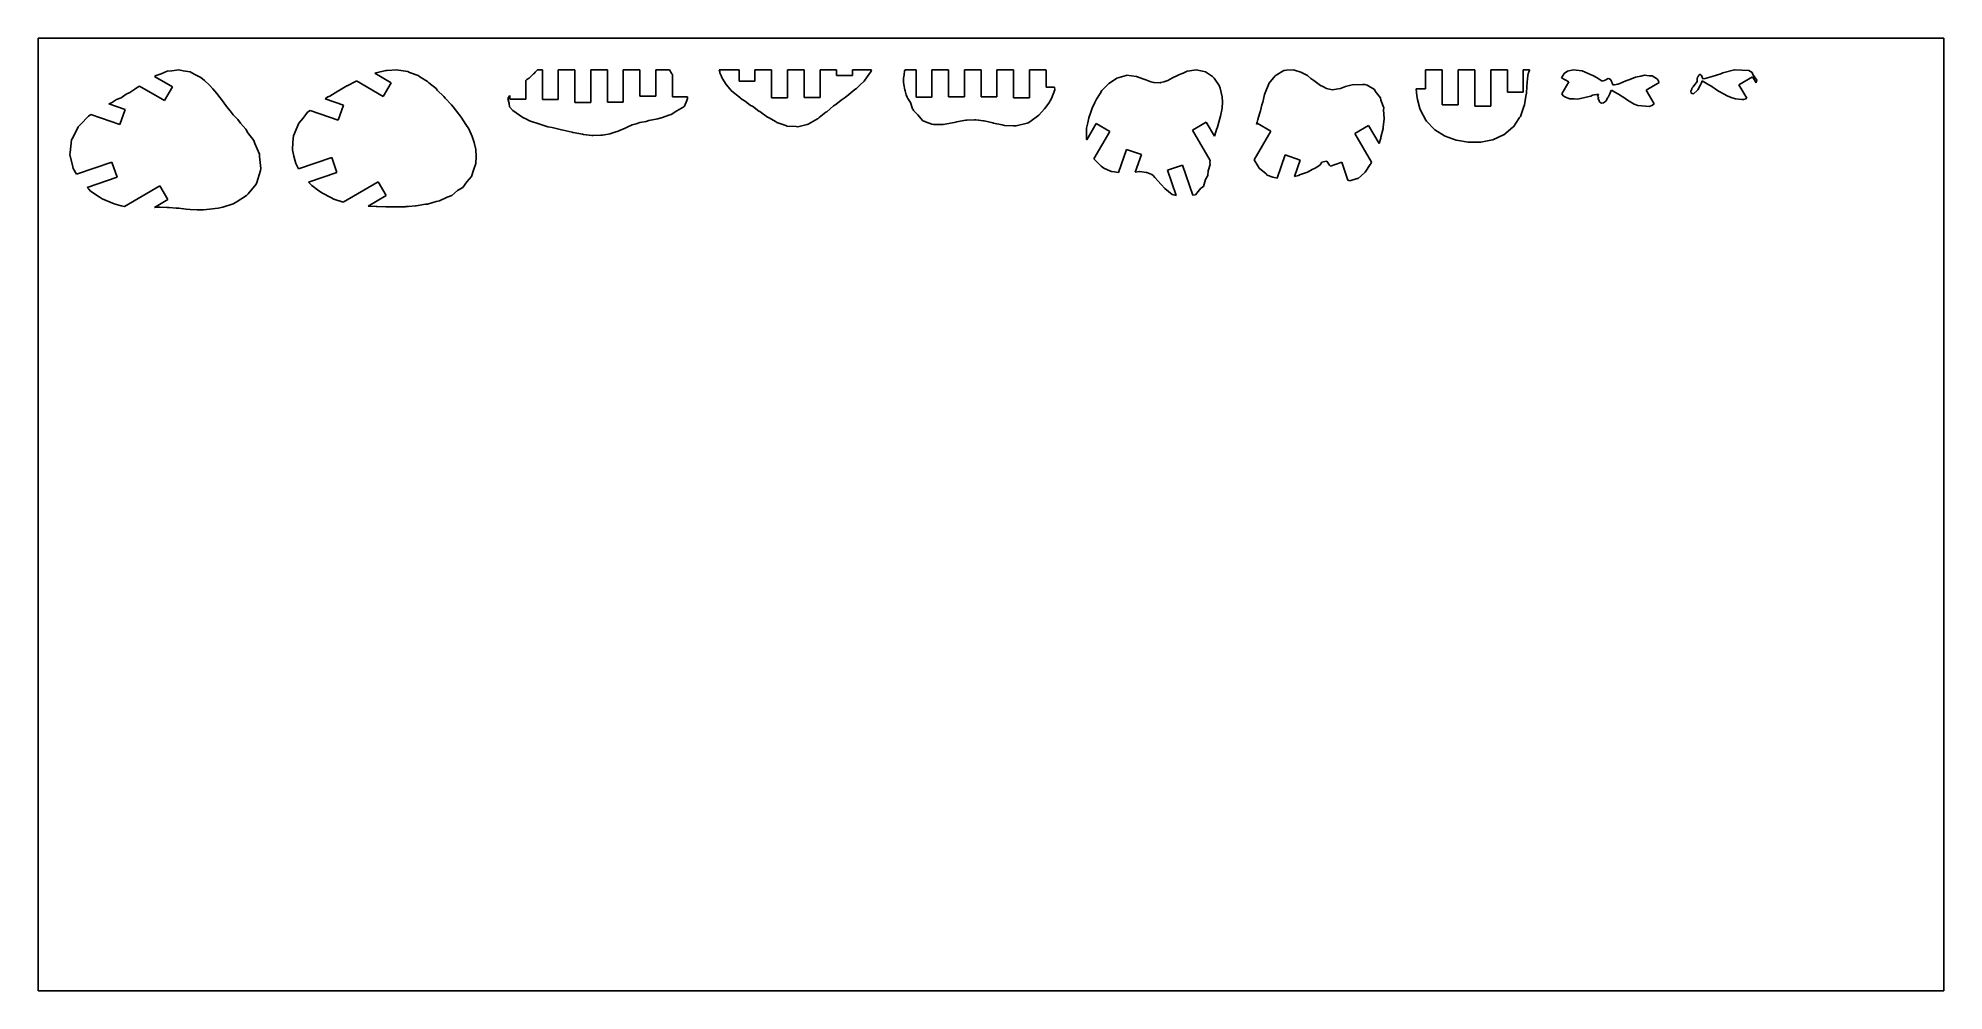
# Model space of a CAD drawing. Header units: metres. Extents: x 0 to 600, y 0 to 300.
import ezdxf

# ---------------------------------------------------------------- set-up
doc = ezdxf.new("R2010")
doc.units = ezdxf.units.M

msp = doc.modelspace()

# ---------------------------------------------------------------- linework, layer by layer
at = {"layer": 'C-1'}
for p, q in [((272.414718, 287.395724), (272.638756, 288.43707)), ((272.638756, 288.43707), (272.775157, 289.650903)), ((272.775157, 289.650903), (272.928613, 290)), ((272.928613, 290), (276.395522, 290)), ((276.395522, 290), (276.395522, 281.4572)), ((281.395522, 281.4572), (281.395522, 290)), ((281.395522, 290), (286.633233, 290)), ((286.633233, 290), (286.633233, 281.535655)), ((291.633233, 281.535655), (291.633233, 290)), ((291.633233, 290), (296.870944, 290)), ((296.870944, 290), (296.870944, 281.504851)), ((301.870944, 281.504851), (301.870944, 290)), ((301.870944, 290), (307.108655, 290)), ((307.108655, 290), (307.108655, 281.201403)), ((312.108655, 281.201403), (312.108655, 290)), ((312.108655, 290), (317.313897, 290)), ((317.313897, 290), (317.346366, 289.942035)), ((317.346366, 289.942035), (317.346366, 284.576138)), ((272.459704, 286.178377), (272.414718, 287.395724)), ((272.561329, 285.365859), (272.459704, 286.178377)), ((272.821139, 283.75474), (272.561329, 285.365859)), ((272.988041, 283.3793), (272.821139, 283.75474)), ((273.274353, 282.128), (272.988041, 283.3793)), ((273.64885, 281.454356), (273.274353, 282.128)), ((317.346366, 284.576138), (320.012469, 284.576138)), ((319.590246, 282.35286), (319.048789, 281.02137)), ((320.044616, 283.75474), (319.590246, 282.35286)), ((320.012469, 284.576138), (320.044616, 283.75474)), ((273.796111, 281.02137), (273.64885, 281.454356)), ((274.708038, 279.689342), (273.796111, 281.02137)), ((275.337499, 277.760057), (274.708038, 279.689342)), ((275.484726, 277.555188), (275.337499, 277.760057)), ((275.602701, 277.254057), (275.484726, 277.555188)), ((277.003456, 275.841184), (275.602701, 277.254057)), ((276.395522, 281.4572), (281.395522, 281.4572)), ((286.633233, 281.535655), (291.633233, 281.535655)), ((296.870944, 281.504851), (301.870944, 281.504851)), ((307.108655, 281.201403), (312.108655, 281.201403)), ((316.849945, 277.760057), (315.095526, 275.777902)), ((318.184112, 279.486621), (316.849945, 277.760057)), ((319.048789, 281.02137), (318.184112, 279.486621)), ((278.394407, 274.052536), (277.003456, 275.841184)), ((278.611527, 273.925908), (278.394407, 274.052536)), ((279.36517, 273.59676), (278.611527, 273.925908)), ((281.39009, 272.916103), (279.36517, 273.59676)), ((281.903683, 272.755027), (281.39009, 272.916103)), ((284.980113, 272.795788), (281.903683, 272.755027)), ((285.593485, 272.858341), (284.980113, 272.795788)), ((288.975341, 273.551037), (285.593485, 272.858341)), ((289.007944, 273.561723), (288.975341, 273.551037)), ((289.172339, 273.596761), (289.007944, 273.561723)), ((292.030253, 274.157631), (289.172339, 273.596761)), ((292.352117, 274.138403), (292.030253, 274.157631)), ((294.842874, 274.294142), (292.352117, 274.138403)), ((295.24039, 274.262125), (294.842874, 274.294142)), ((297.674072, 273.951908), (295.24039, 274.262125)), ((297.884741, 273.934879), (297.674072, 273.951908)), ((299.186212, 273.59676), (297.884741, 273.934879)), ((300.54601, 273.291527), (299.186212, 273.59676)), ((300.748542, 273.226389), (300.54601, 273.291527)), ((303.544173, 272.686675), (300.748542, 273.226389)), ((304.212329, 272.490149), (303.544173, 272.686675)), ((307.059376, 272.406733), (304.212329, 272.490149)), ((307.973489, 272.333874), (307.059376, 272.406733)), ((311.428205, 273.197532), (307.973489, 272.333874)), ((311.725447, 273.275236), (311.428205, 273.197532)), ((312.240346, 273.59676), (311.725447, 273.275236)), ((315.095526, 275.777902), (312.240346, 273.59676))]:
    msp.add_line(p, q, dxfattribs=at)
at = {"layer": 'C-2'}
for p, q in [((214.582829, 289.413638), (214.40701, 290)), ((214.40701, 290), (220.696125, 290)), ((214.639767, 289.105343), (214.582829, 289.413638)), ((214.850154, 288.620235), (214.639767, 289.105343)), ((215.323931, 287.371073), (214.850154, 288.620235)), ((220.696125, 290), (220.696125, 286.437156)), ((225.696125, 286.437156), (225.696125, 290)), ((225.696125, 290), (230.933836, 290)), ((230.933836, 290), (230.933836, 281.145048)), ((235.933836, 281.145048), (235.933836, 290)), ((235.933836, 290), (241.171547, 290)), ((241.171547, 290), (241.171547, 281.297004)), ((246.171547, 281.297004), (246.171547, 290)), ((246.171547, 290), (251.409258, 290)), ((251.409258, 290), (251.409258, 288.192269)), ((251.409258, 288.192269), (256.409258, 288.192269)), ((256.409258, 288.192269), (256.409258, 290)), ((256.409258, 290), (262.414718, 290)), ((261.713316, 288.830352), (260.019306, 286.450784)), ((262.036854, 289.252391), (261.713316, 288.830352)), ((262.127805, 289.413638), (262.036854, 289.252391)), ((262.249961, 289.682215), (262.127805, 289.413638)), ((262.414718, 290), (262.249961, 289.682215)), ((216.583489, 285.390772), (215.323931, 287.371073)), ((216.609405, 285.349752), (216.583489, 285.390772)), ((216.689098, 285.255125), (216.609405, 285.349752)), ((218.200806, 283.543345), (216.689098, 285.255125)), ((218.977242, 282.852248), (218.200806, 283.543345)), ((220.26291, 281.777736), (218.977242, 282.852248)), ((220.696125, 286.437156), (225.696125, 286.437156)), ((255.203983, 282.246107), (254.041333, 281.327454)), ((257.142824, 283.76813), (255.203983, 282.246107)), ((257.665988, 284.155965), (257.142824, 283.76813)), ((258.855549, 285.255123), (257.665988, 284.155965)), ((260.019306, 286.450784), (258.855549, 285.255123)), ((221.607323, 280.720802), (220.26291, 281.777736)), ((222.56951, 280.127941), (221.607323, 280.720802)), ((224.272359, 278.814478), (222.56951, 280.127941)), ((224.924391, 278.526989), (224.272359, 278.814478)), ((226.921211, 276.965103), (224.924391, 278.526989)), ((227.263079, 276.866203), (226.921211, 276.965103)), ((229.631509, 275.110388), (227.263079, 276.866203)), ((230.933836, 281.145048), (235.933836, 281.145048)), ((241.171547, 281.297004), (246.171547, 281.297004)), ((248.034773, 276.65925), (245.86846, 274.960466)), ((248.359524, 276.811233), (248.034773, 276.65925)), ((250.423088, 278.652773), (248.359524, 276.811233)), ((251.182509, 279.085035), (250.423088, 278.652773)), ((252.779042, 280.478867), (251.182509, 279.085035)), ((254.041333, 281.327454), (252.779042, 280.478867)), ((229.657241, 275.106513), (229.631509, 275.110388)), ((229.901733, 274.960466), (229.657241, 275.106513)), ((232.34769, 273.62971), (229.901733, 274.960466)), ((232.544781, 273.436631), (232.34769, 273.62971)), ((235.357464, 272.523956), (232.544781, 273.436631)), ((235.752168, 272.299175), (235.357464, 272.523956)), ((238.671418, 272.15327), (235.752168, 272.299175)), ((239.143478, 272.082596), (238.671418, 272.15327)), ((242.106919, 272.829878), (239.143478, 272.082596)), ((242.452884, 272.923804), (242.106919, 272.829878)), ((245.372953, 274.556856), (242.452884, 272.923804)), ((245.431938, 274.599124), (245.372953, 274.556856)), ((245.86846, 274.960466), (245.431938, 274.599124))]:
    msp.add_line(p, q, dxfattribs=at)
at = {"layer": 'C-3'}
for p, q in [((436.847168, 284.030842), (436.847168, 290)), ((436.847168, 290), (442.084879, 290)), ((442.084879, 290), (442.084879, 278.97214)), ((447.084879, 278.97214), (447.084879, 290)), ((447.084879, 290), (452.32259, 290)), ((452.32259, 290), (452.32259, 278.609416)), ((457.32259, 278.609416), (457.32259, 290)), ((457.32259, 290), (462.560301, 290)), ((462.560301, 290), (462.560301, 282.969193)), ((467.560301, 282.969193), (467.560301, 290)), ((467.560301, 290), (469.575977, 290)), ((469.153938, 288.883091), (468.933971, 287.262301)), ((469.298804, 289.273326), (469.153938, 288.883091)), ((469.535005, 289.916823), (469.298804, 289.273326)), ((469.575977, 290), (469.535005, 289.916823)), ((433.811728, 284.027698), (433.811341, 284.030842)), ((433.811341, 284.030842), (436.847168, 284.030842)), ((434.060982, 281.79674), (433.811728, 284.027698)), ((462.560301, 282.969193), (467.560301, 282.969193)), ((468.545776, 282.665231), (468.347493, 281.769061)), ((468.653796, 284.758706), (468.545776, 282.665231)), ((468.77819, 286.011819), (468.653796, 284.758706)), ((468.933971, 287.262301), (468.77819, 286.011819)), ((434.278732, 280.646002), (434.060982, 281.79674)), ((435.052255, 277.810048), (434.278732, 280.646002)), ((435.319056, 277.13125), (435.052255, 277.810048)), ((436.894071, 274.202633), (435.319056, 277.13125)), ((442.084879, 278.97214), (447.084879, 278.97214)), ((452.32259, 278.609416), (457.32259, 278.609416)), ((467.707713, 278.414491), (466.674514, 275.293443)), ((467.973084, 278.976512), (467.707713, 278.414491)), ((468.347493, 281.769061), (467.973084, 278.976512)), ((437.146316, 273.861146), (436.894071, 274.202633)), ((439.551164, 271.295325), (437.146316, 273.861146)), ((439.743031, 271.150052), (439.551164, 271.295325)), ((442.809466, 269.202273), (439.743031, 271.150052)), ((464.280842, 271.91618), (461.508168, 269.545007)), ((464.490651, 272.038754), (464.280842, 271.91618)), ((466.409178, 274.998008), (464.490651, 272.038754)), ((466.674514, 275.293443), (466.409178, 274.998008)), ((442.935082, 269.14976), (442.809466, 269.202273)), ((446.432261, 267.875581), (442.935082, 269.14976)), ((446.509234, 267.858263), (446.432261, 267.875581)), ((450.242149, 267.222936), (446.509234, 267.858263)), ((450.29452, 267.216479), (450.242149, 267.222936)), ((454.111082, 267.220907), (450.29452, 267.216479)), ((454.163724, 267.218268), (454.111082, 267.220907)), ((457.892836, 267.947399), (454.163724, 267.218268)), ((457.973472, 267.952502), (457.892836, 267.947399)), ((461.370804, 269.508928), (457.973472, 267.952502)), ((461.508168, 269.545007), (461.370804, 269.508928))]:
    msp.add_line(p, q, dxfattribs=at)
at = {"layer": 'C-4'}
for p, q in [((154.629802, 287.434458), (156.011784, 288.785275)), ((156.011784, 288.785275), (156.131584, 288.881879)), ((156.131584, 288.881879), (156.478499, 289.258615)), ((156.478499, 289.258615), (157.254433, 290)), ((157.254433, 290), (158.760796, 290)), ((158.760796, 290), (158.760796, 280.66627)), ((163.760796, 280.66627), (163.760796, 290)), ((163.760796, 290), (168.998507, 290)), ((168.998507, 290), (168.998507, 279.708872)), ((173.998507, 279.708872), (173.998507, 290)), ((173.998507, 290), (179.236218, 290)), ((179.236218, 290), (179.236218, 279.867379)), ((184.236218, 279.867379), (184.236218, 290)), ((184.236218, 290), (189.473929, 290)), ((189.473929, 290), (189.473929, 281.741559)), ((194.473929, 281.741559), (194.473929, 290)), ((194.473929, 290), (198.819243, 290)), ((198.819243, 290), (199.515601, 288.785276)), ((199.515601, 288.785276), (199.71164, 288.593472)), ((199.71164, 288.593472), (199.71164, 281.546345)), ((153.523085, 286.629121), (153.896047, 287.005988)), ((153.523085, 280.75651), (153.523085, 286.629121)), ((153.896047, 287.005988), (154.629802, 287.434458)), ((147.893486, 281.02137), (148.523085, 281.887055)), ((148.301055, 279.358633), (147.893486, 281.02137)), ((148.431417, 278.389426), (148.301055, 279.358633)), ((149.414764, 277.223933), (148.431417, 278.389426)), ((148.523085, 281.887055), (148.523085, 280.75651)), ((148.523085, 280.75651), (153.523085, 280.75651)), ((152.646007, 275.029562), (149.414764, 277.223933)), ((158.760796, 280.66627), (163.760796, 280.66627)), ((168.998507, 279.708872), (173.998507, 279.708872)), ((179.236218, 279.867379), (184.236218, 279.867379)), ((189.473929, 281.741559), (194.473929, 281.741559)), ((201.076012, 277.113926), (199.287141, 275.918637)), ((199.71164, 281.546345), (204.396499, 281.546345)), ((203.27735, 278.389426), (201.076012, 277.113926)), ((203.374019, 278.464725), (203.27735, 278.389426)), ((203.451781, 278.556947), (203.374019, 278.464725)), ((204.279177, 280.361751), (203.451781, 278.556947)), ((204.40701, 281.02137), (204.279177, 280.361751)), ((204.396499, 281.546345), (204.40701, 281.02137)), ((153.725908, 274.436437), (152.646007, 275.029562)), ((154.695028, 273.999498), (153.725908, 274.436437)), ((157.967715, 272.884377), (154.695028, 273.999498)), ((160.450011, 272.075592), (157.967715, 272.884377)), ((161.807666, 271.830258), (160.450011, 272.075592)), ((164.759971, 271.077918), (161.807666, 271.830258)), ((165.255597, 271.02731), (164.759971, 271.077918)), ((168.178197, 270.350075), (165.255597, 271.02731)), ((168.393841, 270.299522), (168.178197, 270.350075)), ((168.42265, 270.293798), (168.393841, 270.299522)), ((171.369579, 269.713773), (168.42265, 270.293798)), ((181.554601, 270.350075), (180.27582, 269.915569)), ((182.628875, 270.723028), (181.554601, 270.350075)), ((182.800812, 270.811781), (182.628875, 270.723028)), ((184.837981, 271.683379), (182.800812, 270.811781)), ((185.464099, 272.006401), (184.837981, 271.683379)), ((187.011245, 272.654323), (185.464099, 272.006401)), ((188.253391, 273.023481), (187.011245, 272.654323)), ((189.392461, 273.4719), (188.253391, 273.023481)), ((191.446107, 273.75469), (189.392461, 273.4719)), ((192.222485, 274.097906), (191.446107, 273.75469)), ((195.144693, 274.540612), (192.222485, 274.097906)), ((195.443626, 274.713441), (195.144693, 274.540612)), ((196.573481, 275.029561), (195.443626, 274.713441)), ((198.533725, 275.711585), (196.573481, 275.029561)), ((199.287141, 275.918637), (198.533725, 275.711585)), ((171.703324, 269.683332), (171.369579, 269.713773)), ((174.301494, 269.382683), (171.703324, 269.683332)), ((174.780962, 269.378006), (174.301494, 269.382683)), ((177.208148, 269.419557), (174.780962, 269.378006)), ((177.654299, 269.446564), (177.208148, 269.419557)), ((180.057275, 269.884337), (177.654299, 269.446564)), ((180.27582, 269.915569), (180.057275, 269.884337))]:
    msp.add_line(p, q, dxfattribs=at)
at = {"layer": 'sheet_boundary'}
for p, q in [((0, 300), (600, 300)), ((0, 0), (0, 300)), ((600, 300), (600, 0)), ((600, 0), (0, 0))]:
    msp.add_line(p, q, dxfattribs=at)
at = {"layer": 'Z-1'}
for p, q in [((479.575977, 287.53391), (480.096714, 288.354276)), ((480.096714, 288.354276), (480.40655, 288.873233)), ((480.40655, 288.873233), (481.534893, 289.596355)), ((481.534893, 289.596355), (483.296399, 290)), ((483.296399, 290), (486.100048, 289.705442)), ((486.100048, 289.705442), (488.974946, 288.462509)), ((488.974946, 288.462509), (489.467574, 288.221059)), ((489.467574, 288.221059), (490.823179, 287.469472)), ((502.918671, 287.704118), (504.621299, 288.023782)), ((504.621299, 288.023782), (505.758012, 288.375108)), ((505.758012, 288.375108), (507.191479, 288.160504)), ((507.191479, 288.160504), (508.11563, 288.157744)), ((508.11563, 288.157744), (508.979086, 287.631702)), ((481.869421, 286.193859), (479.575977, 287.53391)), ((479.691601, 282.466604), (481.869421, 286.193859)), ((479.917023, 282.119332), (479.691601, 282.466604)), ((480.15665, 281.782742), (479.917023, 282.119332)), ((491.267232, 282.299145), (489.342997, 281.98979)), ((490.823179, 287.469472), (492.380455, 286.423144)), ((490.958162, 281.661305), (491.267232, 282.299145)), ((492.380455, 286.423144), (492.6775, 286.498421)), ((492.6775, 286.498421), (493.147393, 286.651657)), ((493.147393, 286.651657), (493.527055, 286.857937)), ((493.527055, 286.857937), (493.888149, 287.102403)), ((493.888149, 287.102403), (494.293972, 287.279018)), ((494.8093, 282.450672), (494.266931, 281.37419)), ((494.293972, 287.279018), (494.742003, 287.219034)), ((494.742003, 287.219034), (495.139935, 286.862684)), ((495.054517, 283.048827), (494.8093, 282.450672)), ((495.304443, 283.648022), (495.054517, 283.048827)), ((495.139935, 286.862684), (495.405466, 286.362435)), ((496.446332, 283.001457), (495.304443, 283.648022)), ((495.405466, 286.362435), (495.551637, 285.907776)), ((495.551637, 285.907776), (495.727946, 285.280365)), ((495.727946, 285.280365), (496.331924, 285.325074)), ((496.331924, 285.325074), (497.358171, 285.543474)), ((497.556438, 282.383963), (496.446332, 283.001457)), ((497.358171, 285.543474), (497.972457, 285.680697)), ((499.499903, 281.098462), (497.556438, 282.383963)), ((497.972457, 285.680697), (499.901099, 286.562861)), ((499.901099, 286.562861), (501.124786, 286.95059)), ((501.124786, 286.95059), (502.918671, 287.704118)), ((510.377993, 285.972347), (506.279964, 283.577885)), ((506.279964, 283.577885), (508.784853, 279.290865)), ((508.979086, 287.631702), (509.875491, 287.09554)), ((509.875491, 287.09554), (510.020125, 286.656645)), ((510.020125, 286.656645), (510.377993, 285.972347)), ((480.870855, 281.397165), (480.15665, 281.782742)), ((482.19638, 280.921733), (480.870855, 281.397165)), ((483.616591, 280.888614), (482.19638, 280.921733)), ((484.562777, 280.822135), (483.616591, 280.888614)), ((485.225234, 280.906151), (484.562777, 280.822135)), ((487.408518, 281.427489), (485.225234, 280.906151)), ((488.817888, 281.73438), (487.408518, 281.427489)), ((489.342997, 281.98979), (488.817888, 281.73438)), ((491.305073, 281.385244), (490.958162, 281.661305)), ((491.155432, 280.860987), (491.305073, 281.385244)), ((491.486749, 280.354156), (491.155432, 280.860987)), ((491.496453, 280.049811), (491.486749, 280.354156)), ((492.029374, 279.641013), (491.496453, 280.049811)), ((492.15892, 279.544063), (492.029374, 279.641013)), ((492.855595, 279.622806), (492.15892, 279.544063)), ((493.180725, 279.866791), (492.855595, 279.622806)), ((493.665879, 280.289033), (493.180725, 279.866791)), ((494.147187, 281.199625), (493.665879, 280.289033)), ((494.266931, 281.37419), (494.147187, 281.199625)), ((500.351253, 280.437996), (499.499903, 281.098462)), ((502.488481, 279.249137), (500.351253, 280.437996)), ((503.624977, 278.748207), (502.488481, 279.249137)), ((507.289931, 278.445324), (503.624977, 278.748207)), ((508.24284, 278.841776), (507.289931, 278.445324)), ((508.784853, 279.290865), (508.24284, 278.841776))]:
    msp.add_line(p, q, dxfattribs=at)
at = {"layer": 'Z-2'}
for p, q in [((339.648888, 287.429238), (342.536181, 288.276394)), ((342.536181, 288.276394), (342.623048, 288.290881)), ((342.623048, 288.290881), (342.664063, 288.281847)), ((342.664063, 288.281847), (345.860578, 287.876979)), ((357.149992, 287.52475), (358.732047, 288.234858)), ((358.732047, 288.234858), (359.325947, 288.559765)), ((359.325947, 288.559765), (360.470022, 288.986415)), ((360.470022, 288.986415), (361.79775, 289.605325)), ((361.79775, 289.605325), (362.637887, 289.691706)), ((362.637887, 289.691706), (364.590492, 290)), ((364.590492, 290), (366.5444, 289.612536)), ((366.5444, 289.612536), (367.556415, 289.34254)), ((367.556415, 289.34254), (369.746316, 287.914334)), ((333.193763, 280.823417), (334.361362, 282.568572)), ((334.361362, 282.568572), (334.905701, 283.466772)), ((334.905701, 283.466772), (336.456571, 285.058728)), ((336.456571, 285.058728), (337.047315, 285.741774)), ((337.047315, 285.741774), (339.173992, 287.069933)), ((339.173992, 287.069933), (339.648888, 287.429238)), ((345.860578, 287.876979), (347.792, 287.132201)), ((347.792, 287.132201), (348.762914, 286.831072)), ((348.762914, 286.831072), (350.316769, 286.260962)), ((350.316769, 286.260962), (351.151895, 285.991989)), ((351.151895, 285.991989), (351.333633, 286.01175)), ((351.333633, 286.01175), (353.294492, 285.914848)), ((353.294492, 285.914848), (353.487997, 285.971286)), ((353.487997, 285.971286), (354.443146, 286.214577)), ((354.443146, 286.214577), (355.324212, 286.540151)), ((355.324212, 286.540151), (355.644493, 286.634962)), ((355.644493, 286.634962), (357.149992, 287.52475)), ((369.746316, 287.914334), (370.267249, 287.427007)), ((370.267249, 287.427007), (371.852477, 285.038982)), ((371.852477, 285.038982), (372.183174, 284.190204)), ((372.183174, 284.190204), (372.782595, 281.557428)), ((330.772412, 274.891555), (331.43118, 276.681219)), ((331.43118, 276.681219), (331.827148, 277.950173)), ((331.827148, 277.950173), (332.724535, 279.760106)), ((332.724535, 279.760106), (333.193763, 280.823417)), ((372.735262, 277.984178), (372.264632, 275.398076)), ((372.844438, 279.929268), (372.735262, 277.984178)), ((372.782595, 281.557428), (372.844438, 279.929268)), ((330.114865, 269.849809), (330.11673, 271.657934)), ((330.11673, 271.657934), (330.502577, 273.345225)), ((333.121576, 273.074605), (330.126427, 267.948522)), ((330.502577, 273.345225), (330.772412, 274.891555)), ((332.41034, 261.946373), (337.438661, 270.55215)), ((337.438661, 270.55215), (333.121576, 273.074605)), ((367.770328, 273.540985), (363.453243, 271.01853)), ((363.453243, 271.01853), (369.034419, 261.466564)), ((370.372987, 269.086635), (367.770328, 273.540985)), ((371.130543, 271.497379), (370.372987, 269.086635)), ((371.172451, 271.657934), (371.130543, 271.497379)), ((371.412293, 272.417624), (371.172451, 271.657934)), ((372.078973, 274.650276), (371.412293, 272.417624)), ((372.264632, 275.398076), (372.078973, 274.650276)), ((330.044616, 268.314616), (330.114865, 269.849809)), ((330.126427, 267.948522), (330.044616, 268.314616)), ((342.621579, 264.968954), (340.107507, 257.678082)), ((347.348448, 263.339013), (342.621579, 264.968954)), ((333.378219, 260.896864), (332.41034, 261.946373)), ((334.667703, 259.686833), (333.378219, 260.896864)), ((335.575073, 259.088186), (334.667703, 259.686833)), ((337.645449, 258.129082), (335.575073, 259.088186)), ((337.966513, 257.993517), (337.645449, 258.129082)), ((345.430511, 257.776949), (347.348448, 263.339013)), ((360.24549, 260.031195), (355.518621, 258.401254)), ((355.518621, 258.401254), (358.258917, 250.45433)), ((363.515416, 250.548331), (360.24549, 260.031195)), ((368.423013, 258.176931), (368.299, 256.744447)), ((368.957379, 260.250731), (368.423013, 258.176931)), ((369.034419, 261.466564), (368.941818, 260.788567)), ((368.941818, 260.788567), (368.957379, 260.250731)), ((338.899327, 257.846039), (337.966513, 257.993517)), ((340.107507, 257.678082), (338.899327, 257.846039)), ((346.717627, 257.967713), (345.430511, 257.776949)), ((346.857896, 257.977515), (346.717627, 257.967713)), ((348.840979, 257.710523), (346.857896, 257.977515)), ((349.044922, 257.720352), (348.840979, 257.710523)), ((350.593575, 257.013185), (349.044922, 257.720352)), ((351.104733, 256.694539), (350.593575, 257.013185)), ((351.574939, 256.138845), (351.104733, 256.694539)), ((353.557272, 253.894467), (351.574939, 256.138845)), ((354.695095, 252.623996), (353.557272, 253.894467)), ((357.00415, 250.723858), (354.695095, 252.623996)), ((366.114776, 252.745809), (364.348849, 250.66069)), ((366.859094, 253.30872), (366.114776, 252.745809)), ((367.577058, 255.44538), (366.859094, 253.30872)), ((368.299, 256.744447), (367.577058, 255.44538)), ((358.258917, 250.45433), (357.00415, 250.723858)), ((363.573401, 250.568872), (363.515416, 250.548331)), ((364.348849, 250.66069), (363.573401, 250.568872))]:
    msp.add_line(p, q, dxfattribs=at)
at = {"layer": 'Z-3'}
for p, q in [((36.670479, 287.905624), (37.199288, 288.265709)), ((37.199288, 288.265709), (38.759325, 288.73232)), ((38.759325, 288.73232), (40.604314, 289.567054)), ((40.604314, 289.567054), (42.087163, 289.65766)), ((42.087163, 289.65766), (44.270742, 290)), ((44.270742, 290), (45.649514, 289.717593)), ((45.649514, 289.717593), (47.901012, 289.330152)), ((47.901012, 289.330152), (49.176521, 288.696922)), ((49.176521, 288.696922), (51.177315, 287.629898)), ((26.170887, 281.230371), (27.770227, 282.325039)), ((27.770227, 282.325039), (28.893725, 282.851116)), ((28.893725, 282.851116), (30.469505, 283.970447)), ((30.469505, 283.970447), (31.479968, 284.621742)), ((31.479968, 284.621742), (31.90664, 284.898171)), ((31.90664, 284.898171), (39.760532, 280.309173)), ((42.282988, 284.626257), (36.670479, 287.905624)), ((39.760532, 280.309173), (42.282988, 284.626257)), ((51.177315, 287.629898), (52.35935, 286.681066)), ((52.35935, 286.681066), (53.939084, 285.233352)), ((53.939084, 285.233352), (55.038252, 284.042279)), ((55.038252, 284.042279), (56.252912, 282.540015)), ((56.252912, 282.540015), (57.290814, 281.219204)), ((22.269423, 279.295139), (23.081049, 279.649174)), ((27.396731, 277.527117), (22.269423, 279.295139)), ((23.081049, 279.649174), (24.692621, 280.66117)), ((24.692621, 280.66117), (26.170887, 281.230371)), ((25.76679, 272.800248), (27.396731, 277.527117)), ((57.290814, 281.219204), (58.34461, 279.82225)), ((58.34461, 279.82225), (59.345503, 278.478319)), ((59.345503, 278.478319), (60.475574, 277.147514)), ((60.475574, 277.147514), (61.430902, 275.845176)), ((10.903411, 268.552077), (12.641271, 272.057219)), ((12.641271, 272.057219), (13.358061, 272.805828)), ((13.358061, 272.805828), (15.873857, 275.380826)), ((15.873857, 275.380826), (16.634838, 275.949171)), ((16.634838, 275.949171), (25.76679, 272.800248)), ((61.430902, 275.845176), (62.830491, 274.397968)), ((62.830491, 274.397968), (63.674652, 273.17176)), ((63.674652, 273.17176), (65.4006, 271.334427)), ((65.4006, 271.334427), (66.03318, 270.223817)), ((66.03318, 270.223817), (67.87299, 267.718341)), ((10.131166, 263.944912), (10.542974, 267.927623)), ((10.542974, 267.927623), (10.903411, 268.552077)), ((67.87299, 267.718341), (68.226042, 266.77827)), ((68.226042, 266.77827), (69.652093, 263.498007)), ((10, 263.38136), (10.131166, 263.944912)), ((10.977137, 259.517377), (10, 263.38136)), ((11.031192, 258.924965), (10.977137, 259.517377)), ((12.134892, 257.13657), (11.031192, 258.924965)), ((23.226015, 260.961063), (12.134892, 257.13657)), ((24.855956, 256.234194), (23.226015, 260.961063)), ((69.998248, 258.365343), (68.891315, 254.573007)), ((69.652093, 263.498007), (69.742729, 262.760037)), ((69.742729, 262.760037), (70.104188, 258.941683)), ((70.104188, 258.941683), (69.998248, 258.365343)), ((15.410382, 252.977127), (24.855956, 256.234194)), ((15.923161, 252.481485), (15.410382, 252.977127)), ((16.517085, 251.768069), (15.923161, 252.481485)), ((38.346711, 253.50217), (27.213076, 246.996832)), ((40.869166, 249.185086), (38.346711, 253.50217)), ((68.600253, 254.061372), (66.141994, 250.930651)), ((68.891315, 254.573007), (68.600253, 254.061372)), ((19.206726, 250.054678), (16.517085, 251.768069)), ((20.165314, 249.375277), (19.206726, 250.054678)), ((22.659087, 248.316103), (20.165314, 249.375277)), ((23.993762, 247.77292), (22.659087, 248.316103)), ((26.12142, 247.207815), (23.993762, 247.77292)), ((27.213076, 246.996832), (26.12142, 247.207815)), ((36.597886, 246.689394), (40.869166, 249.185086)), ((37.747318, 246.719907), (36.597886, 246.689394)), ((38.398236, 246.769903), (37.747318, 246.719907)), ((40.604314, 246.66613), (38.398236, 246.769903)), ((41.228652, 246.691838), (40.604314, 246.66613)), ((43.505204, 246.428689), (41.228652, 246.691838)), ((44.326045, 246.413593), (43.505204, 246.428689)), ((46.632003, 246.13355), (44.326045, 246.413593)), ((47.893868, 246.080879), (46.632003, 246.13355)), ((50.100945, 245.95488), (47.893868, 246.080879)), ((53.957151, 246.089822), (52.029955, 245.965173)), ((56.639843, 246.428742), (53.957151, 246.089822)), ((58.12912, 246.787588), (56.639843, 246.428742)), ((61.357914, 247.840331), (58.12912, 246.787588)), ((62.352401, 248.331316), (61.357914, 247.840331)), ((65.569814, 250.415099), (62.352401, 248.331316)), ((66.141994, 250.930651), (65.569814, 250.415099)), ((52.029955, 245.965173), (50.100945, 245.95488))]:
    msp.add_line(p, q, dxfattribs=at)
at = {"layer": 'Z-4'}
for p, q in [((106.057107, 288.938896), (106.152606, 288.973963)), ((111.167336, 285.953009), (106.057107, 288.938896)), ((106.152606, 288.973963), (106.428433, 289.08662)), ((106.428433, 289.08662), (109.462066, 289.780685)), ((109.462066, 289.780685), (109.918579, 289.849622)), ((109.918579, 289.849622), (112.926177, 290)), ((112.926177, 290), (113.499892, 289.915457)), ((113.499892, 289.915457), (116.386485, 289.465542)), ((116.386485, 289.465542), (116.958981, 289.194277)), ((116.958981, 289.194277), (119.655319, 288.183636)), ((119.655319, 288.183636), (120.144714, 287.789932)), ((91.792781, 281.757985), (94.312416, 283.344569)), ((94.312416, 283.344569), (94.569163, 283.449753)), ((94.569163, 283.449753), (97.233304, 284.953428)), ((97.233304, 284.953428), (97.336149, 285.008572)), ((97.336149, 285.008572), (100.107493, 286.4421)), ((100.107493, 286.4421), (100.173863, 286.484161)), ((100.173863, 286.484161), (100.270936, 286.528787)), ((100.270936, 286.528787), (108.644881, 281.635925)), ((108.644881, 281.635925), (111.167336, 285.953009)), ((120.144714, 287.789932), (122.623172, 286.320925)), ((122.623172, 286.320925), (123.028518, 285.890417)), ((123.028518, 285.890417), (125.298549, 284.084798)), ((125.298549, 284.084798), (125.677927, 283.650596)), ((125.677927, 283.650596), (127.767158, 281.614953)), ((83.399403, 274.754907), (84.797741, 276.697163)), ((84.797741, 276.697163), (85.608927, 277.251347)), ((85.608927, 277.251347), (94.480887, 274.192076)), ((90.363721, 280.900689), (91.236665, 281.551402)), ((96.110828, 278.918945), (90.363721, 280.900689)), ((91.236665, 281.551402), (91.792781, 281.757985)), ((94.480887, 274.192076), (96.110828, 278.918945)), ((127.767158, 281.614953), (128.204859, 281.139979)), ((128.204859, 281.139979), (130.130801, 278.950228)), ((130.130801, 278.950228), (130.717307, 278.334853)), ((130.717307, 278.334853), (132.45448, 276.040986)), ((132.45448, 276.040986), (133.238196, 275.129569)), ((80.422803, 269.193321), (81.28555, 271.263601)), ((81.28555, 271.263601), (82.09925, 273.262513)), ((82.09925, 273.262513), (83.399403, 274.754907)), ((133.238196, 275.129569), (134.696498, 272.776723)), ((134.696498, 272.776723), (135.581131, 271.401867)), ((135.581131, 271.401867), (136.627569, 269.052902)), ((80.104188, 264.81706), (80.204238, 267.184345)), ((80.471025, 262.824167), (80.104188, 264.81706)), ((80.204238, 267.184345), (80.422803, 269.193321)), ((136.627569, 269.052902), (137.304447, 267.160903)), ((137.304447, 267.160903), (137.827695, 264.891419)), ((137.827695, 264.891419), (137.893486, 262.672997)), ((81.152572, 260.555671), (80.471025, 262.824167)), ((82.001227, 258.826646), (81.152572, 260.555671)), ((92.426677, 262.421599), (82.001227, 258.826646)), ((94.056618, 257.69473), (92.426677, 262.421599)), ((137.079008, 258.398745), (136.44282, 256.427963)), ((137.843644, 260.539219), (137.079008, 258.398745)), ((137.893486, 262.672997), (137.843644, 260.539219)), ((85.153766, 254.624807), (94.056618, 257.69473)), ((86.214228, 253.594983), (85.153766, 254.624807)), ((88.345091, 251.94015), (86.214228, 253.594983)), ((107.067605, 254.764497), (96.06981, 248.338529)), ((109.590061, 250.447412), (107.067605, 254.764497)), ((133.766897, 252.984728), (132.063098, 251.965391)), ((134.996343, 254.762971), (133.766897, 252.984728)), ((136.44282, 256.427963), (134.996343, 254.762971)), ((89.542932, 251.132149), (88.345091, 251.94015)), ((92.188756, 249.761635), (89.542932, 251.132149)), ((93.060488, 249.340431), (92.188756, 249.761635)), ((96.06981, 248.338529), (93.060488, 249.340431)), ((103.914297, 247.131086), (109.590061, 250.447412)), ((106.44818, 247.021299), (103.914297, 247.131086)), ((106.73714, 246.981099), (106.44818, 247.021299)), ((109.462066, 246.925751), (106.73714, 246.981099)), ((109.77818, 246.889908), (109.462066, 246.925751)), ((112.498545, 246.871415), (109.77818, 246.889908)), ((112.741323, 246.866812), (112.498545, 246.871415)), ((115.661014, 246.920633), (112.741323, 246.866812)), ((115.732521, 246.930072), (115.661014, 246.920633)), ((116.598948, 246.991113), (115.732521, 246.930072)), ((118.811831, 247.163019), (116.598948, 246.991113)), ((119.019915, 247.170052), (118.811831, 247.163019)), ((122.009039, 247.699019), (119.019915, 247.170052)), ((122.612835, 247.728493), (122.009039, 247.699019)), ((125.331355, 248.598457), (122.612835, 247.728493)), ((126.414601, 248.746641), (125.331355, 248.598457)), ((128.734265, 249.965785), (126.414601, 248.746641)), ((130.255546, 250.434883), (128.734265, 249.965785)), ((132.063098, 251.965391), (130.255546, 250.434883))]:
    msp.add_line(p, q, dxfattribs=at)
at = {"layer": 'Z-5'}
for p, q in [((387.504788, 285.713299), (389.492582, 288.173709)), ((389.492582, 288.173709), (389.727866, 288.342972)), ((389.727866, 288.342972), (392.225272, 289.776797)), ((392.225272, 289.776797), (392.36469, 289.819647)), ((392.36469, 289.819647), (393.055472, 289.890928)), ((393.055472, 289.890928), (395.090958, 290)), ((395.090958, 290), (395.527767, 289.945974)), ((395.527767, 289.945974), (397.563655, 289.303195)), ((397.563655, 289.303195), (398.84213, 288.657857)), ((398.84213, 288.657857), (399.622714, 288.20619)), ((399.622714, 288.20619), (400.70517, 287.329481)), ((385.538848, 279.841113), (386.144098, 282.288691)), ((386.144098, 282.288691), (386.3187, 282.754493)), ((386.3187, 282.754493), (387.469526, 285.638934)), ((387.469526, 285.638934), (387.497271, 285.703258)), ((387.497271, 285.703258), (387.504788, 285.713299)), ((400.70517, 287.329481), (401.321984, 286.855274)), ((401.321984, 286.855274), (401.613245, 286.667849)), ((401.613245, 286.667849), (402.925838, 285.680046)), ((402.925838, 285.680046), (403.762269, 285.118229)), ((403.762269, 285.118229), (404.462116, 284.775475)), ((404.462116, 284.775475), (405.613793, 284.120081)), ((405.613793, 284.120081), (406.095634, 284.073522)), ((406.095634, 284.073522), (407.507954, 283.688391)), ((407.507954, 283.688391), (408.663638, 283.945326)), ((408.663638, 283.945326), (409.9992, 284.117894)), ((409.9992, 284.117894), (411.656118, 284.726907)), ((411.656118, 284.726907), (413.712649, 285.30664)), ((413.712649, 285.30664), (416.964562, 285.3704)), ((416.964562, 285.3704), (417.709668, 285.439094)), ((417.709668, 285.439094), (418.381995, 285.187658)), ((418.381995, 285.187658), (420.712648, 283.804247)), ((420.712648, 283.804247), (420.958058, 283.299524)), ((420.958058, 283.299524), (422.657879, 281.143815)), ((384.047074, 274.373055), (384.541467, 276.1634)), ((384.541467, 276.1634), (384.839303, 277.078101)), ((384.839303, 277.078101), (385.273452, 279.021095)), ((385.273452, 279.021095), (385.538848, 279.841113)), ((422.657879, 281.143815), (422.779639, 280.422604)), ((422.779639, 280.422604), (423.630157, 277.996637)), ((423.630157, 277.996637), (423.606125, 277.410841)), ((423.606125, 277.410841), (423.811341, 274.729788)), ((382.844438, 261.696544), (388.087445, 270.669747)), ((383.559882, 272.831977), (383.799397, 273.572642)), ((383.77036, 273.192203), (383.559882, 272.831977)), ((388.087445, 270.669747), (383.77036, 273.192203)), ((383.799397, 273.572642), (384.047074, 274.373055)), ((418.832538, 272.5093), (414.515454, 269.986845)), ((422.165587, 266.804916), (418.832538, 272.5093)), ((423.434611, 271.554672), (422.753783, 268.822428)), ((423.494404, 272.013854), (423.43398, 271.59963)), ((423.43398, 271.59963), (423.434611, 271.554672)), ((423.763578, 274.447683), (423.494404, 272.013854)), ((423.811341, 274.729788), (423.763578, 274.447683)), ((414.515454, 269.986845), (419.815908, 260.915323)), ((422.700574, 268.546977), (422.165587, 266.804916)), ((422.753783, 268.822428), (422.700574, 268.546977)), ((383.967207, 259.789477), (382.844438, 261.696544)), ((384.375914, 259.030282), (383.967207, 259.789477)), ((386.589417, 257.245737), (384.375914, 259.030282)), ((392.56917, 263.206455), (390.05709, 255.921362)), ((397.296039, 261.576513), (392.56917, 263.206455)), ((395.53034, 256.455945), (397.296039, 261.576513)), ((401.374528, 258.771961), (399.606564, 257.800692)), ((401.797353, 258.898248), (401.374528, 258.771961)), ((402.609334, 259.352055), (401.797353, 258.898248)), ((403.607174, 260.060715), (402.609334, 259.352055)), ((404.208792, 260.912117), (403.607174, 260.060715)), ((405.12989, 261.10938), (404.208792, 260.912117)), ((405.783601, 261.275025), (405.12989, 261.10938)), ((406.604112, 259.974846), (405.783601, 261.275025)), ((406.880379, 259.711335), (406.604112, 259.974846)), ((410.419142, 260.931588), (406.880379, 259.711335)), ((412.365017, 255.288502), (410.419142, 260.931588)), ((419.392203, 260.20536), (417.833554, 257.787262)), ((419.58823, 260.409595), (419.392203, 260.20536)), ((419.815908, 260.915323), (419.58823, 260.409595)), ((386.948594, 256.896989), (386.589417, 257.245737)), ((388.780628, 256.240425), (386.948594, 256.896989)), ((390.05709, 255.921362), (388.780628, 256.240425)), ((396.769972, 256.781757), (395.53034, 256.455945)), ((396.970182, 256.838585), (396.769972, 256.781757)), ((397.132735, 256.909902), (396.970182, 256.838585)), ((399.606564, 257.800692), (397.132735, 256.909902)), ((413.01401, 255.076636), (412.365017, 255.288502)), ((415.318364, 255.789202), (413.01401, 255.076636)), ((415.583028, 255.820503), (415.318364, 255.789202)), ((417.678376, 257.699286), (415.583028, 255.820503)), ((417.833554, 257.787262), (417.678376, 257.699286))]:
    msp.add_line(p, q, dxfattribs=at)
at = {"layer": 'Z-6'}
for p, q in [((522.597624, 287.876963), (522.721634, 288.097127)), ((522.721634, 288.097127), (522.865904, 288.338724)), ((522.865904, 288.338724), (523.066574, 288.548473)), ((523.066574, 288.548473), (523.342644, 288.591217)), ((523.342644, 288.591217), (523.632166, 288.37563)), ((523.632166, 288.37563), (523.840005, 288.013888)), ((523.840005, 288.013888), (523.948527, 287.679427)), ((527.025836, 287.869975), (529.825754, 288.776179)), ((529.825754, 288.776179), (530.396442, 289.023278)), ((530.396442, 289.023278), (534.052972, 289.986206)), ((534.052972, 289.986206), (534.115128, 290)), ((534.115128, 290), (534.169402, 289.993616)), ((534.169402, 289.993616), (538.541199, 289.751488)), ((538.541199, 289.751488), (539.592583, 289.195988)), ((539.592583, 289.195988), (539.814153, 288.572624)), ((539.814153, 288.572624), (541.058833, 286.808048)), ((520.377993, 283.26486), (520.676403, 283.956501)), ((520.481264, 282.709634), (520.377993, 283.26486)), ((520.737509, 282.607424), (520.481264, 282.709634)), ((520.676403, 283.956501), (520.695096, 284.203951)), ((520.695096, 284.203951), (521.096067, 284.621898)), ((521.211637, 282.412098), (520.737509, 282.607424)), ((521.096067, 284.621898), (521.606602, 285.346949)), ((522.457682, 283.614675), (521.211637, 282.412098)), ((521.606602, 285.346949), (522.095502, 286.011457)), ((522.095502, 286.011457), (522.305786, 286.362678)), ((522.305786, 286.362678), (522.37352, 286.600632)), ((522.338461, 287.24334), (522.38721, 287.46416)), ((522.340835, 287.020392), (522.338461, 287.24334)), ((522.36787, 286.808048), (522.340835, 287.020392)), ((522.37352, 286.600632), (522.36787, 286.808048)), ((522.38721, 287.46416), (522.481478, 287.672667)), ((522.537874, 283.720519), (522.457682, 283.614675)), ((522.481478, 287.672667), (522.597624, 287.876963)), ((523.401972, 285.284813), (522.537874, 283.720519)), ((523.684386, 285.937294), (523.401972, 285.284813)), ((523.886166, 286.499908), (523.684386, 285.937294)), ((525.991676, 285.279455), (523.886166, 286.499908)), ((523.948527, 287.679427), (524.060812, 287.137052)), ((524.060812, 287.137052), (524.820999, 287.323986)), ((524.820999, 287.323986), (527.025836, 287.869975)), ((526.63257, 284.92605), (525.991676, 285.279455)), ((529.057581, 283.302189), (526.63257, 284.92605)), ((529.624378, 282.990096), (529.057581, 283.302189)), ((531.755397, 281.808014), (529.624378, 282.990096)), ((539.790832, 287.840592), (535.473748, 285.318136)), ((535.473748, 285.318136), (537.969788, 281.046261)), ((540.940778, 285.872504), (539.790832, 287.840592)), ((541.058833, 286.808048), (540.940778, 285.872504)), ((533.076999, 281.331748), (531.755397, 281.808014)), ((534.42815, 280.831832), (533.076999, 281.331748)), ((536.422317, 280.705209), (534.42815, 280.831832)), ((536.929785, 280.703617), (536.422317, 280.705209)), ((537.628069, 280.905029), (536.929785, 280.703617)), ((537.969788, 281.046261), (537.628069, 280.905029))]:
    msp.add_line(p, q, dxfattribs=at)

doc.saveas('drawing.dxf')
